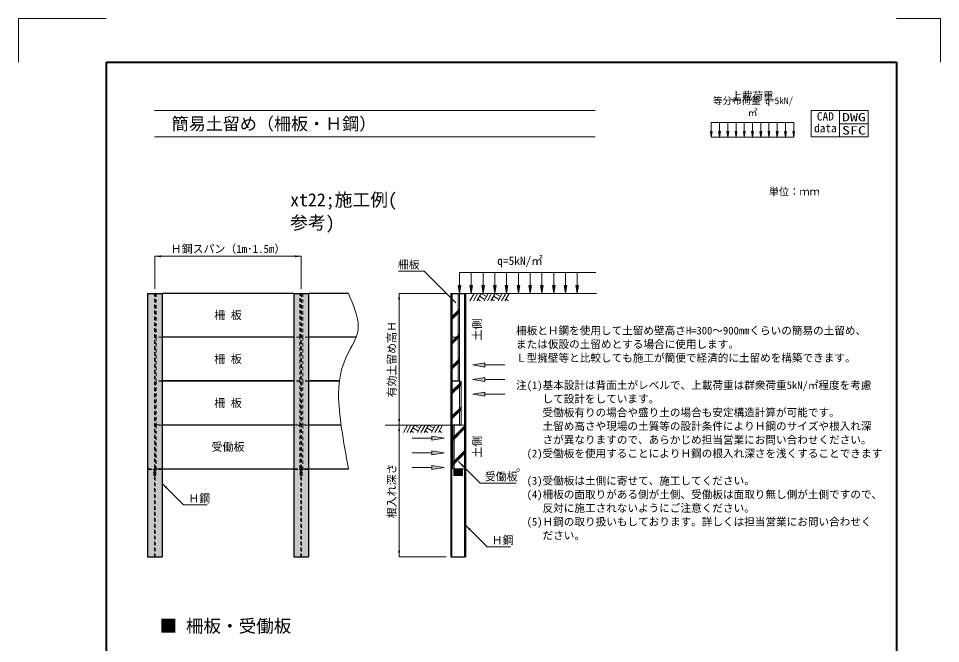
# Model space of a CAD drawing. Units: millimetres, scale not verified. Extents: x 201 to 3351, y 344 to 4799.
# Drawn here: x 201 to 3351, y 2662 to 4799 of the extents above; entities that cross this region are included whole.
import ezdxf
from ezdxf.enums import TextEntityAlignment as Align

# ---------------------------------------------------------------- set-up
doc = ezdxf.new("R2010")
doc.units = ezdxf.units.MM
doc.header["$LTSCALE"] = 15
doc.linetypes.add('USER1', pattern=[1.35, 0.75, -0.6])
for name, color, linetype, lineweight in [('(0-0)', 7, 'Continuous', 13), ('0_2', 7, 'Continuous', 9), ('Defpoints_3', 7, 'Continuous', 13), ('ハッチング', 7, 'Continuous', 9), ('図枠', 7, 'Continuous', 5), ('寸法線', 7, 'Continuous', 9), ('本体', 2, 'Continuous', 9)]:
    doc.layers.add(name, color=color, linetype=linetype, lineweight=lineweight)
doc.styles.add('ＭＳ ゴシック', font='')
doc.styles.get('ＭＳ ゴシック').set_extended_font_data('MS Gothic')
pattern_1 = [(45, (0, 145.56), (-42.4264, 42.4264), []), (45, (4.35, 145.56), (-42.4264, 42.4264), []), (45, (8.7, 145.56), (-42.4264, 42.4264), [])]

# ---------------------------------------------------------------- blocks, each defined once
blk = doc.blocks.new('filled_arrow')
at = {"color": 0, "linetype": 'Continuous', "lineweight": -2}
blk.add_solid([(7.5, 1.25), (0, 0), (7.5, -1.25)], dxfattribs=at)

msp = doc.modelspace()

# ---------------------------------------------------------------- hatches: boundary and pattern name
at = {"layer": 'ハッチング'}
for points in [[(692.08, 3859.04), (642.08, 3859.04), (642.08, 2959.04), (692.08, 2959.04)], [(1192.08, 3859.04), (1142.08, 3859.04), (1142.08, 2959.04), (1192.08, 2959.04)], [(1681.93, 3859.04), (1678.43, 3859.04), (1678.43, 2959.04), (1681.93, 2959.04)], [(1728.43, 3859.04), (1724.93, 3859.04), (1724.93, 2959.04), (1728.43, 2959.04)], [(1718.43, 3236.54), (1718.43, 3259.04), (1688.43, 3259.04), (1688.43, 3236.54)]]:
    msp.add_hatch(color=256, dxfattribs=at).paths.add_polyline_path(points)
at = {"layer": '寸法線'}
for points in [[(2564.78, 4412.48), (2571.08, 4412.48), (2567.93, 4393.58)], [(2592.94, 4412.48), (2599.24, 4412.48), (2596.09, 4393.58)], [(2621.1, 4412.48), (2627.4, 4412.48), (2624.25, 4393.58)], [(2649.26, 4412.48), (2655.56, 4412.48), (2652.41, 4393.58)], [(2677.42, 4412.48), (2683.72, 4412.48), (2680.57, 4393.58)], [(2705.58, 4412.48), (2711.88, 4412.48), (2708.73, 4393.58)], [(2733.75, 4412.48), (2740.05, 4412.48), (2736.9, 4393.58)], [(2761.91, 4412.48), (2768.21, 4412.48), (2765.06, 4393.58)], [(2790.07, 4412.48), (2796.37, 4412.48), (2793.22, 4393.58)], [(2818.23, 4412.48), (2824.53, 4412.48), (2821.38, 4393.58)], [(2846.39, 4412.48), (2852.69, 4412.48), (2849.54, 4393.58)], [(1703.43, 3886.04), (1712.43, 3886.04), (1707.93, 3859.04)], [(1743.66, 3886.04), (1752.66, 3886.04), (1748.16, 3859.04)], [(1783.89, 3886.04), (1792.89, 3886.04), (1788.39, 3859.04)], [(1824.12, 3886.04), (1833.12, 3886.04), (1828.62, 3859.04)], [(1864.35, 3886.04), (1873.35, 3886.04), (1868.85, 3859.04)], [(1904.59, 3886.04), (1913.59, 3886.04), (1909.09, 3859.04)], [(1944.82, 3886.04), (1953.82, 3886.04), (1949.32, 3859.04)], [(1985.05, 3886.04), (1994.05, 3886.04), (1989.55, 3859.04)], [(2025.28, 3886.04), (2034.28, 3886.04), (2029.78, 3859.04)], [(2065.51, 3886.04), (2074.51, 3886.04), (2070.01, 3859.04)], [(2105.74, 3886.04), (2114.74, 3886.04), (2110.24, 3859.04)], [(1794.88, 3621.31), (1794.88, 3607.45), (1753.28, 3614.38)], [(1794.88, 3571.31), (1794.88, 3557.45), (1753.28, 3564.38)], [(1794.88, 3521.31), (1794.88, 3507.45), (1753.28, 3514.38)], [(1613.46, 3371.29), (1613.46, 3357.42), (1655.06, 3364.35)], [(1613.46, 3321.29), (1613.46, 3307.42), (1655.06, 3314.35)], [(1613.46, 3271.29), (1613.46, 3257.42), (1655.06, 3264.35)]]:
    msp.add_hatch(color=256, dxfattribs=at).paths.add_polyline_path(points)
at = {"layer": '寸法線', "lineweight": 5}
h = msp.add_hatch(dxfattribs=at)
h.set_pattern_fill('USER', color=256, style=0, pattern_type=2)
h.set_pattern_definition(pattern_1)
h.paths.add_polyline_path([(1682.93, 3710.04), (1707.93, 3710.04), (1707.93, 3859.04), (1682.93, 3859.04)])
h = msp.add_hatch(dxfattribs=at)
h.set_pattern_fill('USER', color=256, style=0, pattern_type=2)
h.set_pattern_definition(pattern_1)
h.paths.add_polyline_path([(1707.93, 3709.04), (1682.93, 3709.04), (1682.93, 3560.04), (1707.93, 3560.04)])
h = msp.add_hatch(dxfattribs=at)
h.set_pattern_fill('USER', color=256, style=0, pattern_type=2)
h.set_pattern_definition(pattern_1)
h.paths.add_polyline_path([(1712.93, 3559.04), (1682.93, 3559.04), (1682.93, 3410.04), (1712.93, 3410.04)])
h = msp.add_hatch(dxfattribs=at)
h.set_pattern_fill('USER', color=256, style=0, pattern_type=2)
h.set_pattern_definition([(45, (12, -4.44), (-42.4264, 42.4264), []), (45, (16.35, -4.44), (-42.4264, 42.4264), []), (45, (20.7, -4.44), (-42.4264, 42.4264), [])])
h.paths.add_polyline_path([(1724.93, 3409.04), (1684.93, 3409.04), (1684.93, 3260.03), (1724.93, 3260.03)])

# ---------------------------------------------------------------- linework, layer by layer
at = {"layer": '0_2', "lineweight": 13}
for p, q in [((2908.96, 4483.84), (3103.96, 4483.84)), ((2908.96, 4483.84), (2908.96, 4393.84)), ((3006.46, 4483.84), (3006.46, 4393.84)), ((3103.96, 4483.84), (3103.96, 4393.84)), ((3006.46, 4438.84), (3103.96, 4438.84)), ((2908.96, 4393.84), (3103.96, 4393.84))]:
    msp.add_line(p, q, dxfattribs=at)
at = {"layer": '0_2'}
for p, q in [((2849.54, 4443.27), (2567.93, 4443.27)), ((2567.93, 4443.27), (2567.93, 4393.58)), ((2596.09, 4443.27), (2596.09, 4393.58)), ((2624.25, 4443.27), (2624.25, 4393.58)), ((2652.41, 4443.27), (2652.41, 4393.58)), ((2680.57, 4443.27), (2680.57, 4393.58)), ((2708.73, 4443.27), (2708.73, 4393.58)), ((2736.9, 4443.27), (2736.9, 4393.58)), ((2765.06, 4443.27), (2765.06, 4393.58)), ((2793.22, 4443.27), (2793.22, 4393.58)), ((2821.38, 4443.27), (2821.38, 4393.58)), ((2849.54, 4393.58), (2849.54, 4443.27)), ((2173.88, 3930.02), (1707.93, 3930.02)), ((1707.93, 3930.02), (1707.93, 3859.04)), ((1748.16, 3930.02), (1748.16, 3859.04)), ((1788.39, 3930.02), (1788.39, 3859.04)), ((1828.62, 3930.02), (1828.62, 3859.04)), ((1868.85, 3930.02), (1868.85, 3859.04)), ((1909.09, 3930.02), (1909.09, 3859.04)), ((1949.32, 3930.02), (1949.32, 3859.04)), ((1989.55, 3930.02), (1989.55, 3859.04)), ((2029.78, 3930.02), (2029.78, 3859.04)), ((2070.01, 3930.02), (2070.01, 3859.04)), ((2110.24, 3859.04), (2110.24, 3930.02)), ((1688.43, 3259.04), (1718.43, 3259.04)), ((1688.43, 3259.04), (1688.43, 3236.54)), ((1688.43, 3257.04), (1718.43, 3257.04)), ((1718.43, 3259.04), (1718.43, 3236.54)), ((1688.43, 3236.54), (1718.43, 3236.54))]:
    msp.add_line(p, q, dxfattribs=at)
at = {"layer": '0_2', "lineweight": 20}
for p, q in [((2567.93, 4393.58), (2849.54, 4393.58)), ((1707.93, 3859.04), (2175.73, 3859.04)), ((1453.44, 3409.04), (1678.43, 3409.04))]:
    msp.add_line(p, q, dxfattribs=at)
at = {"layer": '0_2', "lineweight": 25}
for p, q in [((642.08, 3859.04), (642.08, 2959.04)), ((642.08, 3859.04), (692.08, 3859.04)), ((692.08, 3859.04), (692.08, 2959.04)), ((1142.08, 3859.04), (1142.08, 2959.04)), ((1142.08, 3859.04), (1192.08, 3859.04)), ((1192.08, 3859.04), (1192.08, 2959.04)), ((1678.43, 3859.04), (1678.43, 2959.04)), ((1678.43, 3859.04), (1728.43, 3859.04)), ((1728.43, 3859.04), (1728.43, 2959.04)), ((642.08, 2959.04), (692.08, 2959.04)), ((1142.08, 2959.04), (1192.08, 2959.04)), ((1678.43, 2959.04), (1728.43, 2959.04))]:
    msp.add_line(p, q, dxfattribs=at)
at = {"layer": '0_2', "linetype": 'USER1'}
for p, q in [((665.83, 2959.04), (665.83, 3859.04)), ((668.33, 3859.04), (668.33, 2959.04)), ((1165.83, 2959.04), (1165.83, 3859.04)), ((1168.33, 3859.04), (1168.33, 2959.04)), ((643.51, 3259.04), (666.01, 3259.04)), ((643.51, 3258.54), (643.51, 3259.04)), ((645.01, 3257.04), (660.76, 3257.04)), ((664.01, 3238.04), (664.01, 3253.79)), ((666.01, 3259.04), (666.01, 3236.54)), ((691.01, 3259.04), (668.51, 3259.04)), ((668.51, 3259.04), (668.51, 3236.54)), ((670.51, 3238.04), (670.51, 3253.79)), ((689.51, 3257.04), (673.76, 3257.04)), ((691.01, 3258.54), (691.01, 3259.04)), ((1143.33, 3259.04), (1165.83, 3259.04)), ((1143.33, 3258.54), (1143.33, 3259.04)), ((1144.83, 3257.04), (1160.58, 3257.04)), ((1163.83, 3238.04), (1163.83, 3253.79)), ((1165.83, 3259.04), (1165.83, 3236.54)), ((1190.83, 3259.04), (1168.33, 3259.04)), ((1168.33, 3259.04), (1168.33, 3236.54)), ((1170.33, 3238.04), (1170.33, 3253.79)), ((1189.33, 3257.04), (1173.58, 3257.04)), ((1190.83, 3258.54), (1190.83, 3259.04)), ((665.51, 3236.54), (666.01, 3236.54)), ((669.01, 3236.54), (668.51, 3236.54)), ((1165.33, 3236.54), (1165.83, 3236.54)), ((1168.83, 3236.54), (1168.33, 3236.54))]:
    msp.add_line(p, q, dxfattribs=at)
at = {"layer": '0_2', "lineweight": 5}
for p, q in [((1681.93, 3859.04), (1681.93, 2959.04)), ((1724.93, 3859.04), (1724.93, 2959.04))]:
    msp.add_line(p, q, dxfattribs=at)
at = {"layer": '0_2', "linetype": 'USER1'}
for centre, radius, start, end in [((645.01, 3258.54), 1.5, 180, 270), ((660.76, 3253.79), 3.25, 0, 90), ((673.76, 3253.79), 3.25, 90, 180), ((689.51, 3258.54), 1.5, 270, 0), ((1144.83, 3258.54), 1.5, 180, 270), ((1160.58, 3253.79), 3.25, 0, 90), ((1173.58, 3253.79), 3.25, 90, 180), ((1189.33, 3258.54), 1.5, 270, 0), ((665.51, 3238.04), 1.5, 180, 270), ((669.01, 3238.04), 1.5, 270, 0), ((1165.33, 3238.04), 1.5, 180, 270), ((1168.83, 3238.04), 1.5, 270, 0)]:
    msp.add_arc(centre, radius, start, end, dxfattribs=at)
at = {"layer": '0_2', "lineweight": 20}
msp.add_open_spline([(1328.31, 3859.04), (1345.14, 3819.01), (1361.98, 3778.98), (1361.99, 3746.79), (1362.01, 3682.4), (1294.73, 3649.35), (1294.71, 3514.07), (1294.7, 3446.43), (1311.51, 3353.23), (1328.31, 3260.03)], degree=3, knots=[0, 0, 0, 0, 1, 1, 1, 2, 2, 2, 3, 3, 3, 3], dxfattribs=at)
at = {"layer": 'Defpoints_3'}
for p, q in [((201.12, 4798.84), (201.12, 4648.84)), ((501.12, 4798.84), (201.12, 4798.84)), ((3201.12, 4798.84), (3351.12, 4798.84)), ((3351.12, 4798.84), (3351.12, 4648.84))]:
    msp.add_line(p, q, dxfattribs=at)
at = {"layer": 'ハッチング'}
for p, q in [((1757.84, 3859.04), (1743.52, 3834.23)), ((1769.66, 3859.04), (1755.33, 3834.23)), ((1781.47, 3859.04), (1767.14, 3834.23)), ((1775.76, 3849.14), (1792.46, 3839.5)), ((1781.47, 3859.04), (1799.75, 3848.48)), ((1805.85, 3859.04), (1791.52, 3834.23)), ((1817.66, 3859.04), (1803.33, 3834.23)), ((1829.47, 3859.04), (1815.14, 3834.23)), ((1823.76, 3849.14), (1840.46, 3839.5)), ((1829.47, 3859.04), (1847.75, 3848.48)), ((1853.84, 3859.04), (1839.52, 3834.23)), ((1865.66, 3859.04), (1851.33, 3834.23)), ((1877.47, 3859.04), (1863.14, 3834.23)), ((1770.05, 3839.25), (1778.75, 3834.23)), ((1818.04, 3839.25), (1826.75, 3834.23)), ((1866.04, 3839.25), (1874.75, 3834.23)), ((1530.3, 3409.04), (1515.97, 3384.23)), ((1542.11, 3409.04), (1527.79, 3384.23)), ((1553.92, 3409.04), (1539.6, 3384.23)), ((1553.92, 3409.04), (1572.21, 3398.48)), ((1578.3, 3409.04), (1563.98, 3384.23)), ((1590.11, 3409.04), (1575.78, 3384.23)), ((1601.92, 3409.04), (1587.6, 3384.23)), ((1601.92, 3409.04), (1620.2, 3398.48)), ((1626.3, 3409.04), (1611.97, 3384.23)), ((1638.11, 3409.04), (1623.79, 3384.23)), ((1649.92, 3409.04), (1635.6, 3384.23)), ((1542.5, 3389.25), (1551.21, 3384.23)), ((1548.21, 3399.14), (1564.92, 3389.5)), ((1590.5, 3389.25), (1599.21, 3384.23)), ((1596.21, 3399.14), (1612.92, 3389.5)), ((1638.5, 3389.25), (1647.2, 3384.23))]:
    msp.add_line(p, q, dxfattribs=at)
at = {"layer": '図枠', "lineweight": 40}
for p, q in [((501.12, 4648.84), (3201.12, 4648.84)), ((501.12, 4648.84), (501.12, 493.84)), ((3201.12, 4648.84), (3201.12, 493.84))]:
    msp.add_line(p, q, dxfattribs=at)
at = {"layer": '図枠', "lineweight": 13}
for p, q in [((666.12, 4483.84), (2171.21, 4483.84)), ((666.12, 4393.84), (2171.21, 4393.84))]:
    msp.add_line(p, q, dxfattribs=at)
at = {"layer": '寸法線'}
for p, q in [((667.08, 3985.89), (1167.08, 3985.89)), ((667.08, 3875.04), (667.08, 3985.89)), ((1167.08, 3875.04), (1167.08, 3985.89)), ((1501.55, 3409.04), (1501.55, 3859.04)), ((1662.43, 3859.04), (1501.55, 3859.04)), ((1862.52, 3614.38), (1794.88, 3614.38)), ((1862.52, 3564.38), (1794.88, 3564.38)), ((1862.52, 3514.38), (1794.88, 3514.38)), ((1501.55, 3409.04), (1485.55, 3409.04)), ((1501.55, 3409.04), (1485.55, 3409.04)), ((1501.55, 3409.04), (1501.55, 2959.04)), ((1545.82, 3364.35), (1613.46, 3364.35)), ((1545.82, 3314.35), (1613.46, 3314.35)), ((1545.82, 3264.35), (1613.46, 3264.35)), ((1662.43, 2959.04), (1501.55, 2959.04))]:
    msp.add_line(p, q, dxfattribs=at)
for points in [[(2564.78, 4412.48), (2571.08, 4412.48), (2567.93, 4393.58)], [(2592.94, 4412.48), (2599.24, 4412.48), (2596.09, 4393.58)], [(2621.1, 4412.48), (2627.4, 4412.48), (2624.25, 4393.58)], [(2649.26, 4412.48), (2655.56, 4412.48), (2652.41, 4393.58)], [(2677.42, 4412.48), (2683.72, 4412.48), (2680.57, 4393.58)], [(2705.58, 4412.48), (2711.88, 4412.48), (2708.73, 4393.58)], [(2733.75, 4412.48), (2740.05, 4412.48), (2736.9, 4393.58)], [(2761.91, 4412.48), (2768.21, 4412.48), (2765.06, 4393.58)], [(2790.07, 4412.48), (2796.37, 4412.48), (2793.22, 4393.58)], [(2818.23, 4412.48), (2824.53, 4412.48), (2821.38, 4393.58)], [(2846.39, 4412.48), (2852.69, 4412.48), (2849.54, 4393.58)], [(1703.43, 3886.04), (1712.43, 3886.04), (1707.93, 3859.04)], [(1743.66, 3886.04), (1752.66, 3886.04), (1748.16, 3859.04)], [(1783.89, 3886.04), (1792.89, 3886.04), (1788.39, 3859.04)], [(1824.12, 3886.04), (1833.12, 3886.04), (1828.62, 3859.04)], [(1864.35, 3886.04), (1873.35, 3886.04), (1868.85, 3859.04)], [(1904.59, 3886.04), (1913.59, 3886.04), (1909.09, 3859.04)], [(1944.82, 3886.04), (1953.82, 3886.04), (1949.32, 3859.04)], [(1985.05, 3886.04), (1994.05, 3886.04), (1989.55, 3859.04)], [(2025.28, 3886.04), (2034.28, 3886.04), (2029.78, 3859.04)], [(2065.51, 3886.04), (2074.51, 3886.04), (2070.01, 3859.04)], [(2105.74, 3886.04), (2114.74, 3886.04), (2110.24, 3859.04)]]:
    msp.add_lwpolyline(points, close=True, dxfattribs=at)
for points in [[(1695.17, 3827.22), (1587.46, 3934.93), (1499.97, 3934.93)], [(1704.93, 3284.08), (1778.37, 3210.64), (1901.09, 3210.64)], [(692.08, 3209.52), (765.52, 3136.09), (845.4, 3136.09)], [(1728.43, 3066.75), (1801.87, 2993.31), (1881.75, 2993.31)]]:
    msp.add_lwpolyline(points, dxfattribs=at)
at = {"layer": '寸法線', "lineweight": 13}
for points in [[(1794.88, 3621.31), (1794.88, 3607.45), (1753.28, 3614.38)], [(1794.88, 3571.31), (1794.88, 3557.45), (1753.28, 3564.38)], [(1794.88, 3521.31), (1794.88, 3507.45), (1753.28, 3514.38)], [(1613.46, 3371.29), (1613.46, 3357.42), (1655.06, 3364.35)], [(1613.46, 3321.29), (1613.46, 3307.42), (1655.06, 3314.35)], [(1613.46, 3271.29), (1613.46, 3257.42), (1655.06, 3264.35)]]:
    msp.add_lwpolyline(points, close=True, dxfattribs=at)
at = {"layer": '本体', "linetype": 'USER1'}
for p, q in [((672.08, 3859.04), (672.08, 3710.04)), ((692.08, 3859.04), (672.08, 3859.04)), ((1162.08, 3859.04), (1142.08, 3859.04)), ((1162.08, 3710.04), (1162.08, 3859.04)), ((1172.08, 3859.04), (1172.08, 3710.04)), ((1192.08, 3859.04), (1172.08, 3859.04)), ((692.08, 3710.04), (672.08, 3710.04)), ((672.08, 3709.04), (672.08, 3560.04)), ((692.08, 3709.04), (672.08, 3709.04)), ((1162.08, 3710.04), (1142.08, 3710.04)), ((1162.08, 3709.04), (1142.08, 3709.04)), ((1162.08, 3560.04), (1162.08, 3709.04)), ((1192.08, 3710.04), (1172.08, 3710.04)), ((1172.08, 3709.04), (1172.08, 3560.04)), ((1192.08, 3709.04), (1172.08, 3709.04)), ((692.08, 3560.04), (672.08, 3560.04)), ((1162.08, 3560.04), (1142.08, 3560.04)), ((1192.08, 3560.04), (1172.08, 3560.04)), ((672.08, 3559.04), (672.08, 3410.04)), ((692.08, 3559.04), (672.08, 3559.04)), ((1162.08, 3559.04), (1142.08, 3559.04)), ((1162.08, 3410.04), (1162.08, 3559.04)), ((1172.08, 3559.04), (1172.08, 3410.04)), ((1192.08, 3559.04), (1172.08, 3559.04)), ((672.08, 3410.04), (692.08, 3410.04)), ((672.08, 3409.04), (672.08, 3260.03)), ((692.08, 3409.04), (672.08, 3409.04)), ((1142.08, 3410.04), (1162.08, 3410.04)), ((1162.08, 3409.04), (1142.08, 3409.04)), ((1162.08, 3260.03), (1162.08, 3409.04)), ((1172.08, 3410.04), (1192.08, 3410.04)), ((1172.08, 3409.04), (1172.08, 3260.03)), ((1192.08, 3409.04), (1172.08, 3409.04)), ((672.08, 3260.03), (692.08, 3260.03)), ((1142.08, 3260.03), (1162.08, 3260.03)), ((1172.08, 3260.03), (1192.08, 3260.03))]:
    msp.add_line(p, q, dxfattribs=at)
at = {"layer": '本体', "lineweight": 25}
for p, q in [((1142.08, 3859.04), (692.08, 3859.04)), ((1328.31, 3859.04), (1192.08, 3859.04)), ((1142.08, 3710.04), (692.08, 3710.04)), ((1142.08, 3709.04), (692.08, 3709.04)), ((1354.69, 3710.04), (1192.08, 3710.04)), ((1354.3, 3709.04), (1192.08, 3709.04)), ((1142.08, 3560.04), (692.08, 3560.04)), ((1297.58, 3560.04), (1192.08, 3560.04)), ((1142.08, 3559.04), (692.08, 3559.04)), ((1297.45, 3559.04), (1192.08, 3559.04)), ((692.08, 3410.04), (1142.08, 3410.04)), ((1142.08, 3409.04), (692.08, 3409.04)), ((1192.08, 3410.04), (1303.32, 3410.04)), ((1303.45, 3409.04), (1192.08, 3409.04)), ((692.08, 3260.03), (1142.08, 3260.03)), ((1192.08, 3260.03), (1328.31, 3260.03))]:
    msp.add_line(p, q, dxfattribs=at)
at = {"layer": '本体', "lineweight": 15}
for p, q in [((1682.93, 3710.04), (1682.93, 3859.04)), ((1682.93, 3859.04), (1707.93, 3859.04)), ((1702.93, 3710.04), (1702.93, 3859.04)), ((1707.93, 3710.04), (1707.93, 3859.04)), ((1707.93, 3710.04), (1682.93, 3710.04)), ((1682.93, 3560.04), (1682.93, 3709.04)), ((1682.93, 3709.04), (1707.93, 3709.04)), ((1702.93, 3560.04), (1702.93, 3709.04)), ((1707.93, 3560.04), (1707.93, 3709.04)), ((1707.93, 3560.04), (1682.93, 3560.04)), ((1682.93, 3410.04), (1682.93, 3559.04)), ((1682.93, 3559.04), (1712.93, 3559.04)), ((1707.93, 3410.04), (1707.93, 3559.04)), ((1712.93, 3410.04), (1712.93, 3559.04)), ((1682.93, 3410.04), (1712.93, 3410.04)), ((1684.93, 3260.03), (1684.93, 3409.04)), ((1684.93, 3409.04), (1724.93, 3409.04)), ((1689.93, 3260.03), (1689.93, 3409.04)), ((1724.93, 3260.03), (1724.93, 3409.04)), ((1684.93, 3260.03), (1724.93, 3260.03))]:
    msp.add_line(p, q, dxfattribs=at)

# ---------------------------------------------------------------- block references
at = {"layer": '寸法線', "xscale": 2.77, "yscale": 2.77}
msp.add_blockref('filled_arrow', (667.08, 3985.89), dxfattribs=at)
for p, rotation in [((1167.08, 3985.89), 180), ((1501.55, 3859.04), 270), ((1695.17, 3827.22), 135), ((1501.55, 3409.04), 90), ((1501.55, 3409.04), 270), ((1704.93, 3284.08), 315), ((692.08, 3209.52), 315), ((1728.43, 3066.75), 315), ((1501.55, 2959.04), 90)]:
    msp.add_blockref('filled_arrow', p, dxfattribs=dict(at, rotation=rotation))

# ---------------------------------------------------------------- texts
at = {"layer": '(0-0)', "style": 'ＭＳ ゴシック'}
for s, p in [('xt22;施工例(', (1129.43, 4201.3)), ('参考)', (1129.43, 4122.97))]:
    msp.add_text(s, height=44.62, dxfattribs=at).set_placement(p, align=Align.TOP_LEFT)
msp.add_text('■ 柵板・受働板', height=43.99, dxfattribs=at).set_placement((683.28, 2687.18), align=Align.BOTTOM_LEFT)
at = {"layer": '0_2', "style": 'ＭＳ ゴシック'}
for s, height, p in [('上載荷重', 26.58, (2708.73, 4533.67)), ('柵 板', 27.53, (917.08, 3784.54)), ('柵 板', 27.53, (917.08, 3634.54)), ('柵 板', 27.53, (917.08, 3484.54)), ('受働板', 27.53, (917.08, 3334.53))]:
    msp.add_text(s, height=height, dxfattribs=at).set_placement(p, align=Align.MIDDLE_CENTER)
for s, height, p in [('等分布荷重 q=5kN/', 23.26, (2573.89, 4529.17)), ('㎡', 23.26, (2692.87, 4488.34)), ('CAD', 28.48, (2928.57, 4478.37)), ('data', 28.48, (2918.86, 4438.17)), ('柵板とＨ鋼を使用して土留め壁高さH=300～900mmくらいの簡易の土留め、', 26.58, (1901.03, 3745.23)), ('または仮設の土留めとする場合に使用します。', 26.58, (1901.03, 3698.57)), ('Ｌ型擁壁等と比較しても施工が簡便で経済的に土留めを構築できます。', 26.58, (1901.03, 3651.9)), ('注(1)基本設計は背面土がレベルで、上載荷重は群衆荷重5kN/㎡程度を考慮', 26.58, (1901.03, 3558.57)), ('     して設計をしています。', 26.58, (1901.03, 3511.9)), ('     受働板有りの場合や盛り土の場合も安定構造計算が可能です。', 26.58, (1901.03, 3465.23)), ('     土留め高さや現場の土質等の設計条件によりＨ鋼のサイズや根入れ深', 26.58, (1901.03, 3418.57)), ('     さが異なりますので、あらかじめ担当営業にお問い合わせください。', 26.58, (1901.03, 3371.9)), ('  (2)受働板を使用することによりＨ鋼の根入れ深さを浅くすることできます', 26.58, (1901.03, 3325.23)), ('。', 26.58, (1901.03, 3278.57)), ('  (3)受働板は土側に寄せて、施工してください。', 26.58, (1901.03, 3231.9)), ('  (4)柵板の面取りがある側が土側、受働板は面取り無し側が土側ですので、', 26.58, (1901.03, 3185.23)), ('     反対に施工されないようにご注意ください。', 26.58, (1901.03, 3138.57)), ('  (5)Ｈ鋼の取り扱いもしております。詳しくは担当営業にお問い合わせく', 26.58, (1901.03, 3091.9)), ('     ださい。', 26.58, (1901.03, 3045.23))]:
    msp.add_text(s, height=height, dxfattribs=at).set_placement(p, align=Align.TOP_LEFT)
at = {"layer": '0_2', "style": 'ＭＳ ゴシック', "width": 1.4}
for s, p in [('DWG', (3055.21, 4461.34)), ('SFC', (3055.21, 4416.34))]:
    msp.add_text(s, height=28.48, dxfattribs=at).set_placement(p, align=Align.MIDDLE_CENTER)
at = {"layer": '0_2', "style": 'ＭＳ ゴシック'}
msp.add_text('q=5kN/㎡', height=28.48, dxfattribs=at).set_placement((1836.78, 3947.85), align=Align.BOTTOM_LEFT)
at = {"layer": '図枠', "style": 'ＭＳ ゴシック'}
msp.add_text('\u3000簡易土留め（柵板・Ｈ鋼）', height=42.72, dxfattribs=at).set_placement((666.12, 4438.84), align=Align.MIDDLE_LEFT)
msp.add_text('単位：ｍｍ', height=25.63, dxfattribs=at).set_placement((2851.42, 4206.59), align=Align.MIDDLE_CENTER)
at = {"layer": '寸法線', "style": 'ＭＳ ゴシック'}
msp.add_text('Ｈ鋼スパン（1m･1.5m）', height=27.34, dxfattribs=at).set_placement((917.08, 4011.06), align=Align.MIDDLE_CENTER)
msp.add_text('柵板', height=27.34, dxfattribs=at).set_placement((1571.46, 3971.24), align=Align.TOP_RIGHT)
for s, p in [('有効土留め高Ｈ', (1476.59, 3634.04)), ('土側', (1768.17, 3735.62)), ('土側', (1768.17, 3334.76)), ('根入れ深さ', (1476.59, 3184.04))]:
    msp.add_text(s, height=27.34, rotation=90, dxfattribs=at).set_placement(p, align=Align.MIDDLE_CENTER)
for s, p in [('受働板', (1794.37, 3246.81)), ('Ｈ鋼', (781.52, 3172.11)), ('Ｈ鋼', (1817.87, 3029.33))]:
    msp.add_text(s, height=27.34, dxfattribs=at).set_placement(p, align=Align.TOP_LEFT)

doc.saveas('drawing.dxf')
